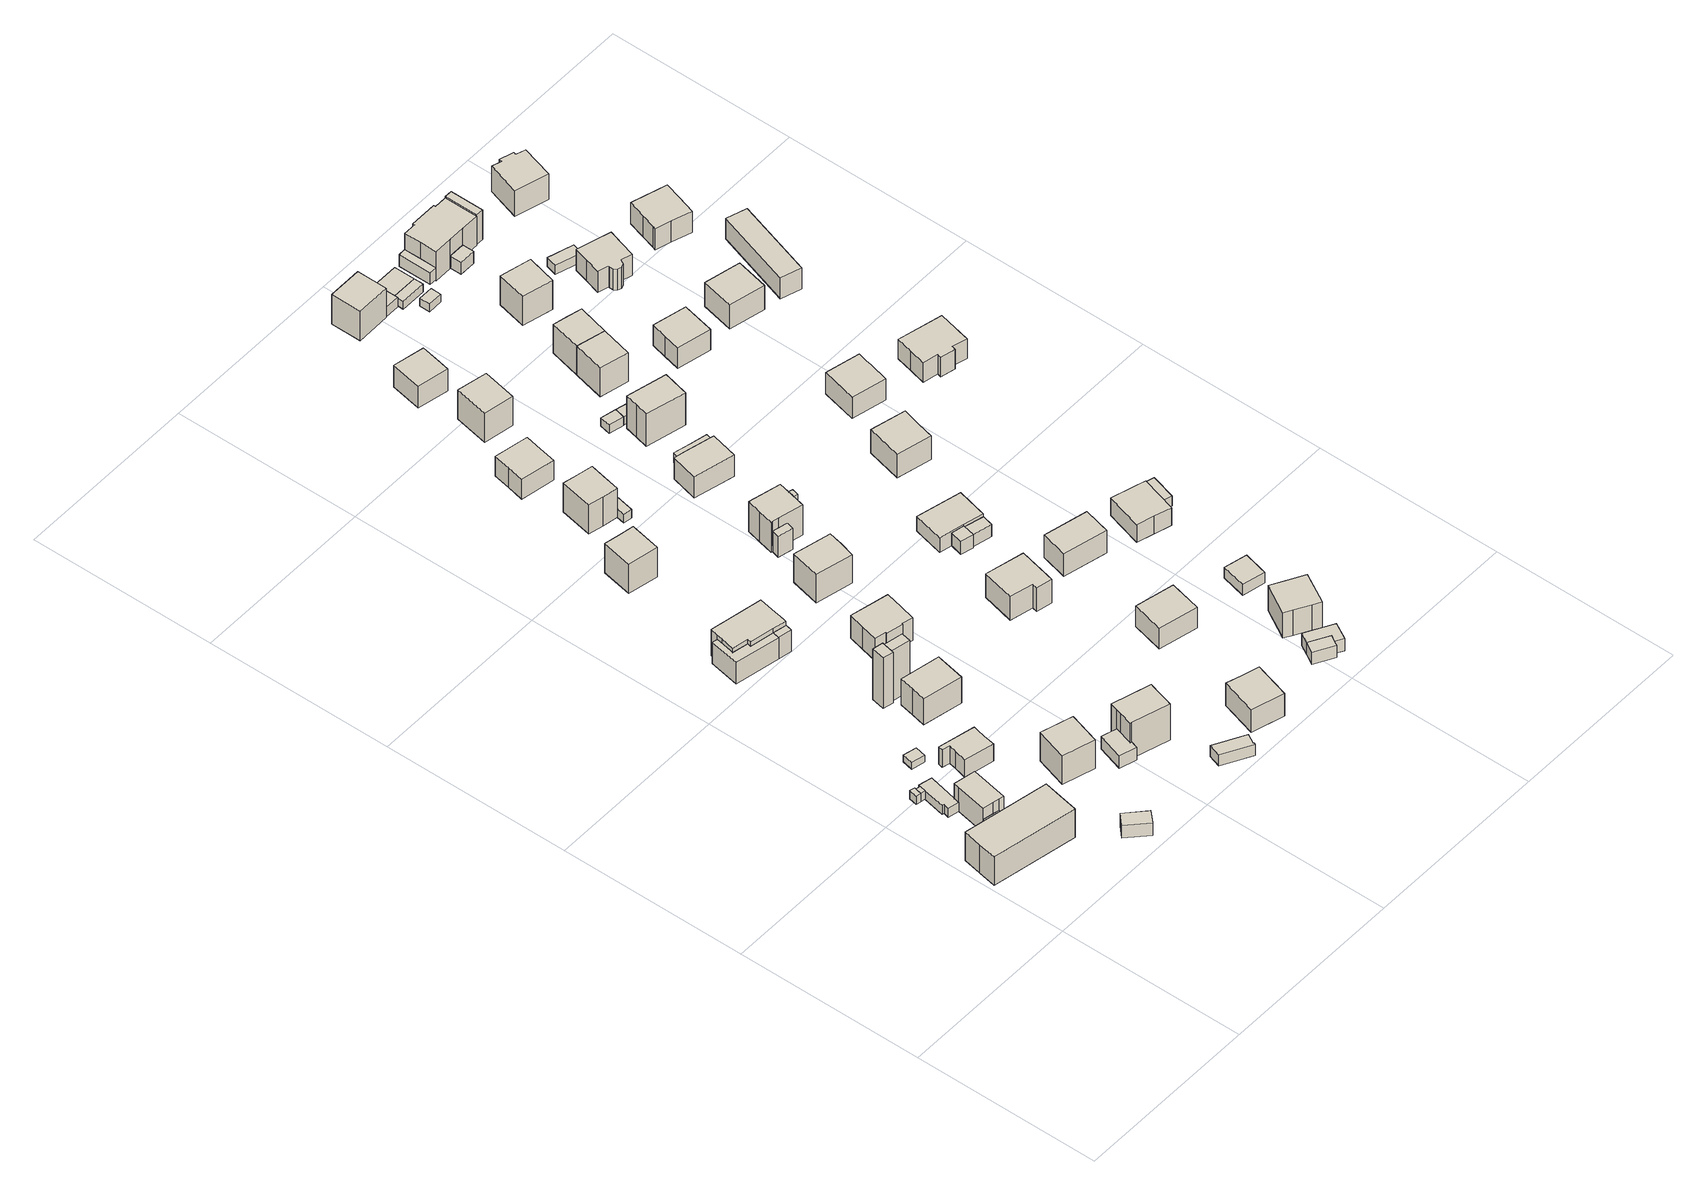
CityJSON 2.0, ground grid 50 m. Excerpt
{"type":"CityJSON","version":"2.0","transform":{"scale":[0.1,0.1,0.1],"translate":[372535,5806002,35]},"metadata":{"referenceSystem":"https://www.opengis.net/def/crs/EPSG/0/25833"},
"CityObjects":{
"building1":{"type":"Building","attributes":{"Gemeindeschluessel":"11000006","function":"31001_1010"},"address":[{"country":"Germany","locality":"Berlin","thoroughfareNumber":"22, 24","thoroughfareName":"Steinstraße"},{"country":"Germany","locality":"Berlin","thoroughfareNumber":"30","thoroughfareName":"Teltower Straße"}],"children":["building1-1","building1-2","building1-3"]},
"building1-1":{"type":"BuildingPart","attributes":{"BezugspunktDach":"2200","measuredHeight":10.25,"storeysAboveGround":2},"parents":["building1"],"geometry":[{"type":"Solid","lod":"1","boundaries":[[[[0,1,2,3,4,5]],[[6,7,8,9,10,11]],[[6,11,5,4]],[[7,6,4,3]],[[8,7,3,2],[12,13,14,15]],[[9,8,2,1]],[[10,9,1,0]],[[11,10,0,5]],[[14,13,12,15]]]]}]},
"building1-2":{"type":"BuildingPart","attributes":{"BezugspunktDach":"2200","measuredHeight":4.09,"storeysAboveGround":2},"parents":["building1"],"geometry":[{"type":"MultiSurface","lod":"1","boundaries":[[[14,16,17,18,15]],[[19,20,21,13,12]],[[19,12,15,18]],[[20,19,18,17]],[[20,22,21]],[[13,21,16,14]],[[21,22,23,16]],[[17,23,22,20]],[[12,13,14,15]]]}]},
"building1-3":{"type":"BuildingPart","attributes":{"BezugspunktDach":"2200","measuredHeight":8.51,"storeysAboveGround":2},"parents":["building1"],"geometry":[{"type":"MultiSurface","lod":"1","boundaries":[[[24,25,26,27,28,29,30]],[[31,32,33,34,21,22,20]],[[31,20,30,29]],[[32,31,29,28]],[[33,32,28,27]],[[34,33,27,26]],[[21,34,26,25]],[[23,16,25,24]],[[17,23,22,24,30]],[[22,21,16,23]],[[35,20,22,23,17]]]}]},
"building2":{"type":"Building","attributes":{"Gemeindeschluessel":"11000006","BezugspunktDach":"2200","function":"31001_1000","measuredHeight":2.57,"storeysAboveGround":1},"address":[{"country":"Germany","locality":"Berlin","thoroughfareNumber":"22 (4)","thoroughfareName":"Steinstraße"}],"geometry":[{"type":"Solid","lod":"1","boundaries":[[[[36,37,38,39,40]],[[41,42,43,44,45]],[[41,45,40,39]],[[42,41,39,38]],[[43,42,38,37]],[[44,43,37,36]],[[45,44,36,40]]]]}]},
"building3":{"type":"Building","attributes":{"Gemeindeschluessel":"11000006","BezugspunktDach":"2200","function":"51009_1610","measuredHeight":2.6,"storeysAboveGround":0},"address":[{"country":"Germany","locality":"Berlin"}],"geometry":[{"type":"Solid","lod":"1","boundaries":[[[[46,47,37,36]],[[43,48,49,44]],[[43,44,36,37]],[[48,43,37,47]],[[49,48,47,46]],[[44,49,46,36]]]]}]},
"building4":{"type":"Building","attributes":{"Gemeindeschluessel":"11000006","BezugspunktDach":"2200","function":"31001_1000","measuredHeight":2.73,"storeysAboveGround":1},"address":[{"country":"Germany","locality":"Berlin","thoroughfareNumber":"22 (1)","thoroughfareName":"Steinstraße"}],"geometry":[{"type":"Solid","lod":"1","boundaries":[[[[50,51,52,53,54,55,47,46,56]],[[57,58,59,60,61,62,63,64,65]],[[57,65,56,46]],[[58,57,46,47]],[[59,58,47,55]],[[60,59,55,54]],[[61,60,54,53]],[[62,61,53,52]],[[63,62,52,51]],[[64,63,51,50]],[[65,64,50,56]]]]}]},
"building5":{"type":"Building","attributes":{"Gemeindeschluessel":"11000006","BezugspunktDach":"2200","function":"31001_2463","measuredHeight":4.01,"storeysAboveGround":1},"address":[{"country":"Germany","locality":"Berlin","thoroughfareNumber":"26 (1)","thoroughfareName":"Steinstraße"}],"geometry":[{"type":"Solid","lod":"1","boundaries":[[[[66,67,68,69]],[[70,71,72,73]],[[70,73,69,68]],[[71,70,68,67]],[[72,71,67,66]],[[73,72,66,69]]]]}]},
"building6":{"type":"Building","attributes":{"Gemeindeschluessel":"11000006","BezugspunktDach":"2200","function":"31001_1000","measuredHeight":3.46,"storeysAboveGround":1},"address":[{"country":"Germany","locality":"Berlin","thoroughfareNumber":"22 (2)","thoroughfareName":"Steinstraße"}],"geometry":[{"type":"Solid","lod":"1","boundaries":[[[[74,75,76,77]],[[78,79,80,81]],[[78,81,77,76]],[[79,78,76,75]],[[80,79,75,74]],[[81,80,74,77]]]]}]},
"building7":{"type":"Building","attributes":{"Gemeindeschluessel":"11000006","BezugspunktDach":"2200","function":"31001_2463","measuredHeight":6.47,"storeysAboveGround":1},"address":[{"country":"Germany","locality":"Berlin","thoroughfareNumber":"22 (3)","thoroughfareName":"Steinstraße"}],"geometry":[{"type":"Solid","lod":"1","boundaries":[[[[82,83,84,85,86,87,88,89,90]],[[91,92,93,94,95,96,97,98,99]],[[91,99,90,89]],[[92,91,89,88]],[[93,92,88,87]],[[94,93,87,86]],[[95,94,86,85]],[[96,95,85,84]],[[97,96,84,83]],[[98,97,83,82]],[[99,98,82,90]]]]}]},
"building8":{"type":"Building","attributes":{"Gemeindeschluessel":"11000006","BezugspunktDach":"2200","function":"31001_1010","measuredHeight":10.37,"storeysAboveGround":2},"address":[{"country":"Germany","locality":"Berlin","thoroughfareNumber":"32","thoroughfareName":"Teltower Straße"}],"geometry":[{"type":"Solid","lod":"1","boundaries":[[[[100,101,102,103]],[[104,105,106,107]],[[104,107,103,102]],[[105,104,102,101]],[[106,105,101,100]],[[107,106,100,103]]]]}]},
"building9":{"type":"Building","attributes":{"Gemeindeschluessel":"11000006","BezugspunktDach":"2200","function":"51009_1610","measuredHeight":6.71,"storeysAboveGround":0},"address":[{"country":"Germany","locality":"Berlin"}],"geometry":[{"type":"Solid","lod":"1","boundaries":[[[[108,109,110,111,112,113,114,115]],[[116,117,118,119,120,121,122,123]],[[116,123,115,114]],[[117,116,114,113]],[[118,117,113,112]],[[119,118,112,111]],[[120,119,111,110]],[[121,120,110,109]],[[122,121,109,108]],[[123,122,108,115]]]]}]},
"building10":{"type":"Building","attributes":{"Gemeindeschluessel":"11000006","BezugspunktDach":"2200","function":"31001_1000","measuredHeight":15.74,"storeysAboveGround":1},"address":[{"country":"Germany","locality":"Berlin","thoroughfareNumber":"28 (1)","thoroughfareName":"Teltower Straße"}],"geometry":[{"type":"Solid","lod":"1","boundaries":[[[[124,125,126,127,128,129]],[[130,131,132,133,134,135]],[[130,135,129,128]],[[131,130,128,127]],[[132,131,127,126]],[[133,132,126,125]],[[134,133,125,124]],[[135,134,124,129]]]]}]},
"building11":{"type":"Building","attributes":{"Gemeindeschluessel":"11000006","function":"31001_1010"},"address":[{"country":"Germany","locality":"Berlin","thoroughfareNumber":"11, 12","thoroughfareName":"Rote-Kreuz-Straße"}],"children":["building11-1","building11-2"]},
"building11-1":{"type":"BuildingPart","attributes":{"BezugspunktDach":"2200","measuredHeight":9.27,"storeysAboveGround":2},"parents":["building11"],"geometry":[{"type":"MultiSurface","lod":"1","boundaries":[[[136,137,138,139,140,141,142,143,144,145,146]],[[147,117,148,149,150,151,152,121,120,119,118]],[[147,118,146,145]],[[117,147,145,144]],[[148,117,144,143]],[[149,148,143,142]],[[150,149,142,141]],[[151,150,141,140]],[[153,154,140,139]],[[121,155,153,139,138]],[[120,121,138,137]],[[119,120,137,136]],[[118,119,136,146]],[[152,151,154,153]],[[152,153,155,121]]]}]},
"building11-2":{"type":"BuildingPart","attributes":{"BezugspunktDach":"2200","measuredHeight":6.81,"storeysAboveGround":2},"parents":["building11"],"geometry":[{"type":"MultiSurface","lod":"1","boundaries":[[[156,157,154,153,155,158]],[[121,152,151,159,160,122]],[[121,122,158,155]],[[152,121,152,161]],[[152,162,152,151]],[[159,151,154,157]],[[160,159,157,156]],[[122,160,156,158]],[[161,152,121,163,155,153]],[[151,152,162,153,154]]]}]},
"building12":{"type":"Building","attributes":{"Gemeindeschluessel":"11000006","BezugspunktDach":"2200","function":"51009_1610","measuredHeight":15.73,"storeysAboveGround":0},"address":[{"country":"Germany","locality":"Berlin"}],"geometry":[{"type":"Solid","lod":"1","boundaries":[[[[164,165,126,125]],[[132,166,167,133]],[[132,133,125,126]],[[166,132,126,165]],[[167,166,165,164]],[[133,167,164,125]]]]}]},
"building13":{"type":"Building","attributes":{"Gemeindeschluessel":"11000006","BezugspunktDach":"2200","function":"31001_1010","measuredHeight":9.43,"storeysAboveGround":1},"address":[{"country":"Germany","locality":"Berlin","thoroughfareNumber":"28","thoroughfareName":"Teltower Straße"}],"geometry":[{"type":"Solid","lod":"1","boundaries":[[[[168,169,170,171,172,173]],[[174,175,176,177,178,179]],[[174,179,173,172]],[[175,174,172,171]],[[176,175,171,170]],[[177,176,170,169]],[[178,177,169,168]],[[179,178,168,173]]]]}]},
"building14":{"type":"Building","attributes":{"Gemeindeschluessel":"11000006","BezugspunktDach":"2200","function":"31001_2463","measuredHeight":3.9,"storeysAboveGround":1},"address":[{"country":"Germany","locality":"Berlin","thoroughfareNumber":"34 (1)","thoroughfareName":"Teltower Straße"}],"geometry":[{"type":"Solid","lod":"1","boundaries":[[[[180,181,182,183,184,185]],[[186,187,188,189,190,191]],[[186,191,185,184]],[[187,186,184,183]],[[188,187,183,182]],[[189,188,182,181]],[[190,189,181,180]],[[191,190,180,185]]]]}]},
"building15":{"type":"Building","attributes":{"Gemeindeschluessel":"11000006","BezugspunktDach":"2200","function":"31001_1010","measuredHeight":12.51,"storeysAboveGround":2},"address":[{"country":"Germany","locality":"Berlin","thoroughfareNumber":"34","thoroughfareName":"Teltower Straße"}],"geometry":[{"type":"Solid","lod":"1","boundaries":[[[[192,193,194,195,196,197,198,199]],[[200,201,202,203,204,205,206,207]],[[200,207,199,198]],[[201,200,198,197]],[[202,201,197,196]],[[203,202,196,195]],[[204,203,195,194]],[[205,204,194,193]],[[206,205,193,192]],[[207,206,192,199]]]]}]},
"building16":{"type":"Building","attributes":{"Gemeindeschluessel":"11000006","BezugspunktDach":"2200","function":"31001_1010","measuredHeight":10.88,"storeysAboveGround":2},"address":[{"country":"Germany","locality":"Berlin","thoroughfareNumber":"14","thoroughfareName":"Rote-Kreuz-Straße"}],"geometry":[{"type":"Solid","lod":"1","boundaries":[[[[208,209,210,211,212]],[[213,214,215,216,217]],[[213,217,212,211]],[[214,213,211,210]],[[215,214,210,209]],[[216,215,209,208]],[[217,216,208,212]]]]}]},
"building17":{"type":"Building","attributes":{"Gemeindeschluessel":"11000006","BezugspunktDach":"2200","function":"31001_2463","measuredHeight":3.31,"storeysAboveGround":1},"address":[{"country":"Germany","locality":"Berlin","thoroughfareNumber":"49 (1)","thoroughfareName":"Teltower Straße"}],"geometry":[{"type":"Solid","lod":"1","boundaries":[[[[218,219,220,221,222,223]],[[224,225,226,227,228,229]],[[224,229,223,222]],[[225,224,222,221]],[[226,225,221,220]],[[227,226,220,219]],[[228,227,219,218]],[[229,228,218,223]]]]}]},
"building18":{"type":"Building","attributes":{"Gemeindeschluessel":"11000006","BezugspunktDach":"2200","function":"31001_1010","measuredHeight":9.58,"storeysAboveGround":1},"address":[{"country":"Germany","locality":"Berlin","thoroughfareNumber":"26","thoroughfareName":"Teltower Straße"}],"geometry":[{"type":"Solid","lod":"1","boundaries":[[[[230,231,232,233,234,235,236,237,238,239]],[[240,241,242,243,244,245,246,247,248,249]],[[240,249,239,238]],[[241,240,238,237]],[[242,241,237,236]],[[243,242,236,235]],[[244,243,235,234]],[[245,244,234,233]],[[246,245,233,232]],[[247,246,232,231]],[[248,247,231,230]],[[249,248,230,239]]]]}]},
"building19":{"type":"Building","attributes":{"Gemeindeschluessel":"11000006","BezugspunktDach":"2200","function":"31001_1010","measuredHeight":10.88,"storeysAboveGround":2},"address":[{"country":"Germany","locality":"Berlin","thoroughfareNumber":"24","thoroughfareName":"Teltower Straße"}],"geometry":[{"type":"Solid","lod":"1","boundaries":[[[[250,251,252,253,254]],[[255,256,257,258,259]],[[255,259,254,253]],[[256,255,253,252]],[[257,256,252,251]],[[258,257,251,250]],[[259,258,250,254]]]]}]},
"building20":{"type":"Building","attributes":{"Gemeindeschluessel":"11000006","function":"31001_1010"},"address":[{"country":"Germany","locality":"Berlin","thoroughfareNumber":"15","thoroughfareName":"Rote-Kreuz-Straße"}],"children":["building20-1","building20-2"]},
"building20-1":{"type":"BuildingPart","attributes":{"BezugspunktDach":"2200","measuredHeight":10.49,"storeysAboveGround":2},"parents":["building20"],"geometry":[{"type":"MultiSurface","lod":"1","boundaries":[[[260,261,262,263,264,265,266]],[[267,268,269,270,271,272,273]],[[267,273,266,265]],[[268,267,265,264]],[[269,268,264,263]],[[270,269,263,262]],[[274,275,270,271,270,262,261]],[[272,271,261,260]],[[273,272,260,266]],[[271,270,275,274]]]}]},
"building20-2":{"type":"BuildingPart","attributes":{"BezugspunktDach":"2200","measuredHeight":2.69,"storeysAboveGround":2},"parents":["building20"],"geometry":[{"type":"Solid","lod":"1","boundaries":[[[[276,277,275,274,278]],[[271,270,279,280,281]],[[271,281,278,274]],[[279,270,275,277]],[[280,279,277,276]],[[281,280,276,278]],[[270,271,274,275]]]]}]},
"building21":{"type":"Building","attributes":{"Gemeindeschluessel":"11000006","BezugspunktDach":"2200","function":"31001_1010","measuredHeight":8.87,"storeysAboveGround":1},"address":[{"country":"Germany","locality":"Berlin","thoroughfareNumber":"51","thoroughfareName":"Teltower Straße"}],"geometry":[{"type":"Solid","lod":"1","boundaries":[[[[282,283,284,285,286]],[[287,288,289,290,291]],[[287,291,286,285]],[[288,287,285,284]],[[289,288,284,283]],[[290,289,283,282]],[[291,290,282,286]]]]}]},
"building22":{"type":"Building","attributes":{"Gemeindeschluessel":"11000006","BezugspunktDach":"2200","function":"31001_1010","measuredHeight":7.99,"storeysAboveGround":1},"address":[{"country":"Germany","locality":"Berlin","thoroughfareNumber":"16","thoroughfareName":"Rote-Kreuz-Straße"}],"geometry":[{"type":"Solid","lod":"1","boundaries":[[[[292,293,294,295,296,297]],[[298,299,300,301,302,303]],[[298,303,297,296]],[[299,298,296,295]],[[300,299,295,294]],[[301,300,294,293]],[[302,301,293,292]],[[303,302,292,297]]]]}]},
"building23":{"type":"Building","attributes":{"Gemeindeschluessel":"11000006","function":"31001_1010"},"address":[{"country":"Germany","locality":"Berlin","thoroughfareNumber":"22","thoroughfareName":"Teltower Straße"}],"children":["building23-1","building23-2"]},
"building23-1":{"type":"BuildingPart","attributes":{"BezugspunktDach":"2200","measuredHeight":10.66,"storeysAboveGround":2},"parents":["building23"],"geometry":[{"type":"MultiSurface","lod":"1","boundaries":[[[304,305,306,307,308,309,310,311,312,313]],[[314,315,316,317,318,319,320,321,322,323]],[[314,323,313,312]],[[315,314,312,311]],[[316,315,311,310]],[[317,316,310,309]],[[318,317,309,308]],[[319,318,308,307]],[[320,319,307,306]],[[324,325,326,320,306,305]],[[327,328,324,321,305,304]],[[323,322,304,313]],[[321,326,325,324]],[[322,321,324,328,327]]]}]},
"building23-2":{"type":"BuildingPart","attributes":{"BezugspunktDach":"2200","measuredHeight":6.61,"storeysAboveGround":2},"parents":["building23"],"geometry":[{"type":"MultiSurface","lod":"1","boundaries":[[[329,325,328,330]],[[331,332,333,334]],[[331,334,330,328]],[[332,331,328,322,321,326]],[[333,332,325,329]],[[334,333,329,330]],[[326,321,324,325]],[[324,321,322,328]]]}]},
"building24":{"type":"Building","attributes":{"Gemeindeschluessel":"11000006","BezugspunktDach":"2200","function":"31001_1010","measuredHeight":8.41,"storeysAboveGround":2},"address":[{"country":"Germany","locality":"Berlin","thoroughfareNumber":"27","thoroughfareName":"Teltower Straße"}],"geometry":[{"type":"Solid","lod":"1","boundaries":[[[[335,336,337,338,339,340,341]],[[342,343,344,345,346,347,348]],[[342,348,341,340]],[[343,342,340,339]],[[344,343,339,338]],[[345,344,338,337]],[[346,345,337,336]],[[347,346,336,335]],[[348,347,335,341]]]]}]},
"building25":{"type":"Building","attributes":{"Gemeindeschluessel":"11000006","BezugspunktDach":"2200","function":"51009_1610","measuredHeight":9.41,"storeysAboveGround":0},"address":[{"country":"Germany","locality":"Berlin"}],"geometry":[{"type":"Solid","lod":"1","boundaries":[[[[349,350,351,352]],[[353,354,355,356]],[[353,356,352,351]],[[354,353,351,350]],[[355,354,350,349]],[[356,355,349,352]]]]}]},
"building26":{"type":"Building","attributes":{"Gemeindeschluessel":"11000006","BezugspunktDach":"2200","function":"31001_1010","measuredHeight":11.5,"storeysAboveGround":2},"address":[{"country":"Germany","locality":"Berlin","thoroughfareNumber":"17","thoroughfareName":"Rote-Kreuz-Straße"}],"geometry":[{"type":"Solid","lod":"1","boundaries":[[[[357,358,359,360]],[[361,362,363,364]],[[361,364,360,359]],[[362,361,359,358]],[[363,362,358,357]],[[364,363,357,360]]]]}]},
"building27":{"type":"Building","attributes":{"Gemeindeschluessel":"11000006","BezugspunktDach":"2200","function":"31001_1010","measuredHeight":7.79,"storeysAboveGround":1},"address":[{"country":"Germany","locality":"Berlin","thoroughfareNumber":"29","thoroughfareName":"Teltower Straße"}],"geometry":[{"type":"Solid","lod":"1","boundaries":[[[[365,366,367,368]],[[369,370,371,372]],[[369,372,368,367]],[[370,369,367,366]],[[371,370,366,365]],[[372,371,365,368]]]]}]},
"building28":{"type":"Building","attributes":{"Gemeindeschluessel":"11000006","BezugspunktDach":"2200","function":"31001_1010","measuredHeight":7.37,"storeysAboveGround":2},"address":[{"country":"Germany","locality":"Berlin","thoroughfareNumber":"20","thoroughfareName":"Teltower Straße"}],"geometry":[{"type":"Solid","lod":"1","boundaries":[[[[373,374,375,376,377,378]],[[379,380,381,382,383,384]],[[379,384,378,377]],[[380,379,377,376]],[[381,380,376,375]],[[382,381,375,374]],[[383,382,374,373]],[[384,383,373,378]]]]}]},
"building29":{"type":"Building","attributes":{"Gemeindeschluessel":"11000006","BezugspunktDach":"2200","function":"31001_1010","measuredHeight":9.12,"storeysAboveGround":1},"address":[{"country":"Germany","locality":"Berlin","thoroughfareNumber":"18","thoroughfareName":"Rote-Kreuz-Straße"}],"geometry":[{"type":"Solid","lod":"1","boundaries":[[[[385,386,387,388,389]],[[390,391,392,393,394]],[[390,394,389,388]],[[391,390,388,387]],[[392,391,387,386]],[[393,392,386,385]],[[394,393,385,389]]]]}]},
"building30":{"type":"Building","attributes":{"Gemeindeschluessel":"11000006","BezugspunktDach":"2200","function":"51009_1610","measuredHeight":4.52,"storeysAboveGround":0},"address":[{"country":"Germany","locality":"Berlin"}],"geometry":[{"type":"Solid","lod":"1","boundaries":[[[[395,396,397,398,399]],[[400,401,402,403,404]],[[400,404,399,398]],[[401,400,398,397]],[[402,401,397,396]],[[403,402,396,395]],[[404,403,395,399]]]]}]},
"building31":{"type":"Building","attributes":{"Gemeindeschluessel":"11000006","BezugspunktDach":"2200","function":"51009_1610","measuredHeight":3.83,"storeysAboveGround":0},"address":[{"country":"Germany","locality":"Berlin"}],"geometry":[{"type":"Solid","lod":"1","boundaries":[[[[405,406,407,408,409]],[[410,411,412,413,414]],[[410,414,409,408]],[[411,410,408,407]],[[412,411,407,406]],[[413,412,406,405]],[[414,413,405,409]]]]}]},
"building32":{"type":"Building","attributes":{"Gemeindeschluessel":"11000006","BezugspunktDach":"2200","function":"31001_2463","measuredHeight":4.29,"storeysAboveGround":1},"address":[{"country":"Germany","locality":"Berlin","thoroughfareNumber":"20 (1)","thoroughfareName":"Teltower Straße"}],"geometry":[{"type":"Solid","lod":"1","boundaries":[[[[415,416,417,418,419,420,421,422]],[[423,424,425,426,382,381,427,380]],[[423,380,422,421]],[[424,423,421,420]],[[425,424,420,419]],[[426,425,419,418]],[[382,426,418,417]],[[381,382,417,416]],[[427,381,416,415]],[[380,427,415,422]]]]}]},
"building33":{"type":"Building","attributes":{"Gemeindeschluessel":"11000006","function":"31001_1010"},"address":[{"country":"Germany","locality":"Berlin","thoroughfareNumber":"25","thoroughfareName":"Teltower Straße"}],"children":["building33-1","building33-2"]},
"building33-1":{"type":"BuildingPart","attributes":{"BezugspunktDach":"2200","measuredHeight":5.5,"storeysAboveGround":1},"parents":["building33"],"geometry":[{"type":"Solid","lod":"1","boundaries":[[[[428,429,430,431,432]],[[433,434,435,401,436]],[[433,436,432,431]],[[434,433,431,430]],[[435,434,430,429]],[[401,437,438,435,429,428]],[[436,401,428,432]],[[435,438,437,401]]]]}]},
"building33-2":{"type":"BuildingPart","attributes":{"BezugspunktDach":"2200","measuredHeight":3.8,"storeysAboveGround":1},"parents":["building33"],"geometry":[{"type":"Solid","lod":"1","boundaries":[[[[439,438,437,440]],[[401,435,441,402]],[[401,402,440,437]],[[441,435,438,439]],[[402,441,439,440]],[[435,401,437,438]]]]}]},
"building34":{"type":"Building","attributes":{"Gemeindeschluessel":"11000006","BezugspunktDach":"2200","function":"31001_2463","measuredHeight":3.79,"storeysAboveGround":1},"address":[{"country":"Germany","locality":"Berlin","thoroughfareNumber":"43 (1)","thoroughfareName":"Teltower Straße"}],"geometry":[{"type":"Solid","lod":"1","boundaries":[[[[407,406,442,443,444,408]],[[445,446,447,412,411,410]],[[445,410,408,444]],[[446,445,444,443]],[[447,446,443,442]],[[412,447,442,406]],[[411,412,406,407]],[[410,411,407,408]]]]}]},
"building35":{"type":"Building","attributes":{"Gemeindeschluessel":"11000006","BezugspunktDach":"2200","function":"31001_2463","measuredHeight":2.67,"storeysAboveGround":1},"address":[{"country":"Germany","locality":"Berlin","thoroughfareNumber":"18 (1)","thoroughfareName":"Teltower Straße"}],"geometry":[{"type":"Solid","lod":"1","boundaries":[[[[448,449,450,451]],[[452,453,454,455]],[[452,455,451,450]],[[453,452,450,449]],[[454,453,449,448]],[[455,454,448,451]]]]}]},
"building36":{"type":"Building","attributes":{"Gemeindeschluessel":"11000006","BezugspunktDach":"2200","function":"31001_1010","measuredHeight":7.82,"storeysAboveGround":2},"address":[{"country":"Germany","locality":"Berlin","thoroughfareNumber":"31","thoroughfareName":"Teltower Straße"}],"geometry":[{"type":"Solid","lod":"1","boundaries":[[[[456,457,458,459,460]],[[461,462,463,464,465]],[[461,465,460,459]],[[462,461,459,458]],[[463,462,458,457]],[[464,463,457,456]],[[465,464,456,460]]]]}]},
"building37":{"type":"Building","attributes":{"Gemeindeschluessel":"11000006","BezugspunktDach":"2200","function":"51009_1610","measuredHeight":2.59,"storeysAboveGround":0},"address":[{"country":"Germany","locality":"Berlin"}],"geometry":[{"type":"Solid","lod":"1","boundaries":[[[[466,467,449,448]],[[468,469,470,471]],[[468,471,448,449]],[[469,468,449,467]],[[470,469,467,466]],[[471,470,466,448]]]]}]},
"building38":{"type":"Building","attributes":{"Gemeindeschluessel":"11000006","BezugspunktDach":"2200","function":"31001_1010","measuredHeight":13.19,"storeysAboveGround":2},"address":[{"country":"Germany","locality":"Berlin","thoroughfareNumber":"18","thoroughfareName":"Teltower Straße"}],"geometry":[{"type":"Solid","lod":"1","boundaries":[[[[472,473,474,475,476,477]],[[478,479,480,481,482,483]],[[478,483,477,476]],[[479,478,476,475]],[[480,479,475,474]],[[481,480,474,473]],[[482,481,473,472]],[[483,482,472,477]]]]}]},
"building39":{"type":"Building","attributes":{"Gemeindeschluessel":"11000006","BezugspunktDach":"2200","function":"31001_1010","measuredHeight":10.42,"storeysAboveGround":1},"address":[{"country":"Germany","locality":"Berlin","thoroughfareNumber":"41","thoroughfareName":"Teltower Straße"}],"geometry":[{"type":"Solid","lod":"1","boundaries":[[[[484,485,486,487,488,489,490]],[[491,492,493,494,495,496,497]],[[491,497,490,489]],[[492,491,489,488]],[[493,492,488,487]],[[494,493,487,486]],[[495,494,486,485]],[[496,495,485,484]],[[497,496,484,490]]]]}]},
"building40":{"type":"Building","attributes":{"Gemeindeschluessel":"11000006","BezugspunktDach":"2200","function":"31001_1010","measuredHeight":9.14,"storeysAboveGround":2},"address":[{"country":"Germany","locality":"Berlin","thoroughfareNumber":"131","thoroughfareName":"Stahnsdorfer Straße"}],"geometry":[{"type":"Solid","lod":"1","boundaries":[[[[498,499,500,501]],[[502,503,504,505]],[[502,505,501,500]],[[503,502,500,499]],[[504,503,499,498]],[[505,504,498,501]]]]}]},
"building41":{"type":"Building","attributes":{"Gemeindeschluessel":"11000006","BezugspunktDach":"2200","function":"31001_2463","measuredHeight":3.31,"storeysAboveGround":1},"address":[{"country":"Germany","locality":"Berlin","thoroughfareNumber":"39 (1)","thoroughfareName":"Teltower Straße"}],"geometry":[{"type":"Solid","lod":"1","boundaries":[[[[506,507,508,509]],[[510,511,512,513]],[[510,513,509,508]],[[511,510,508,507]],[[512,511,507,506]],[[513,512,506,509]]]]}]},
"building42":{"type":"Building","attributes":{"Gemeindeschluessel":"11000006","BezugspunktDach":"2200","function":"31001_1010","measuredHeight":10.54,"storeysAboveGround":2},"address":[{"country":"Germany","locality":"Berlin","thoroughfareNumber":"16B","thoroughfareName":"Teltower Straße"}],"geometry":[{"type":"Solid","lod":"1","boundaries":[[[[514,515,516,517,518]],[[519,520,521,522,523]],[[519,523,518,517]],[[520,519,517,516]],[[521,520,516,515]],[[522,521,515,514]],[[523,522,514,518]]]]}]},
"building43":{"type":"Building","attributes":{"Gemeindeschluessel":"11000006","BezugspunktDach":"2200","function":"31001_2463","measuredHeight":2.85,"storeysAboveGround":1},"address":[{"country":"Germany","locality":"Berlin","thoroughfareNumber":"131 (1)","thoroughfareName":"Stahnsdorfer Straße"}],"geometry":[{"type":"Solid","lod":"1","boundaries":[[[[524,525,526,527]],[[528,529,530,531]],[[528,531,527,526]],[[529,528,526,525]],[[530,529,525,524]],[[531,530,524,527]]]]}]},
"building44":{"type":"Building","attributes":{"Gemeindeschluessel":"11000006","BezugspunktDach":"2200","function":"31001_1010","measuredHeight":9.3,"storeysAboveGround":2},"address":[{"country":"Germany","locality":"Berlin","thoroughfareNumber":"21","thoroughfareName":"Teltower Straße"}],"geometry":[{"type":"Solid","lod":"1","boundaries":[[[[532,533,534,535,536]],[[537,538,539,540,541]],[[537,541,536,535]],[[538,537,535,534]],[[539,538,534,533]],[[540,539,533,532]],[[541,540,532,536]]]]}]},
"building45":{"type":"Building","attributes":{"Gemeindeschluessel":"11000006","BezugspunktDach":"2200","function":"31001_1010","measuredHeight":10.48,"storeysAboveGround":2},"address":[{"country":"Germany","locality":"Berlin","thoroughfareNumber":"16A","thoroughfareName":"Teltower Straße"}],"geometry":[{"type":"Solid","lod":"1","boundaries":[[[[515,542,543,544,517]],[[545,546,547,521,519]],[[545,519,517,544]],[[546,545,544,543]],[[547,546,543,542]],[[521,547,542,515]],[[519,521,515,517]]]]}]},
"building46":{"type":"Building","attributes":{"Gemeindeschluessel":"11000006","BezugspunktDach":"2200","function":"31001_1010","measuredHeight":7.34,"storeysAboveGround":1},"address":[{"country":"Germany","locality":"Berlin","thoroughfareNumber":"33","thoroughfareName":"Teltower Straße"}],"geometry":[{"type":"Solid","lod":"1","boundaries":[[[[548,549,550,551,552,553,554,555]],[[556,557,558,559,560,561,562,563]],[[556,563,555,554]],[[557,556,554,553]],[[558,557,553,552]],[[559,558,552,551]],[[560,559,551,550]],[[561,560,550,549]],[[562,561,549,548]],[[563,562,548,555]]]]}]},
"building47":{"type":"Building","attributes":{"Gemeindeschluessel":"11000006","BezugspunktDach":"2200","function":"31001_1313","measuredHeight":2.5,"storeysAboveGround":1},"address":[{"country":"Germany","locality":"Berlin","thoroughfareNumber":"135 (1)","thoroughfareName":"Stahnsdorfer Straße"}],"geometry":[{"type":"Solid","lod":"1","boundaries":[[[[564,565,566,567]],[[568,569,570,571]],[[568,571,567,566]],[[569,568,566,565]],[[570,569,565,564]],[[571,570,564,567]]]]}]},
"building48":{"type":"Building","attributes":{"Gemeindeschluessel":"11000006","BezugspunktDach":"2200","function":"31001_1313","measuredHeight":2.37,"storeysAboveGround":1},"address":[{"country":"Germany","locality":"Berlin","thoroughfareNumber":"135 (2)","thoroughfareName":"Stahnsdorfer Straße"}],"geometry":[{"type":"Solid","lod":"1","boundaries":[[[[572,573,574,575]],[[576,577,578,579]],[[576,579,575,574]],[[577,576,574,573]],[[578,577,573,572]],[[579,578,572,575]]]]}]},
"building49":{"type":"Building","attributes":{"Gemeindeschluessel":"11000006","BezugspunktDach":"2200","function":"51009_1611","measuredHeight":2.48,"storeysAboveGround":0},"address":[{"country":"Germany","locality":"Berlin"}],"geometry":[{"type":"Solid","lod":"1","boundaries":[[[[566,565,580,581]],[[582,569,568,583]],[[582,583,581,580]],[[569,582,580,565]],[[568,569,565,566]],[[583,568,566,581]]]]}]},
"building50":{"type":"Building","attributes":{"Gemeindeschluessel":"11000006","BezugspunktDach":"2200","function":"51009_1611","measuredHeight":3.06,"storeysAboveGround":0},"address":[{"country":"Germany","locality":"Berlin"}],"geometry":[{"type":"Solid","lod":"1","boundaries":[[[[584,585,586,587,588,589]],[[590,591,592,560,559,558]],[[590,558,589,588]],[[591,590,588,587]],[[592,591,587,586]],[[560,592,586,585]],[[559,560,585,584]],[[558,559,584,589]]]]}]},
"building51":{"type":"Building","attributes":{"Gemeindeschluessel":"11000006","BezugspunktDach":"2200","function":"31001_1010","measuredHeight":11.14,"storeysAboveGround":2},"address":[{"country":"Germany","locality":"Berlin","thoroughfareNumber":"16","thoroughfareName":"Teltower Straße"}],"geometry":[{"type":"Solid","lod":"1","boundaries":[[[[593,594,595,596]],[[597,598,599,600]],[[597,600,596,595]],[[598,597,595,594]],[[599,598,594,593]],[[600,599,593,596]]]]}]},
"building52":{"type":"Building","attributes":{"Gemeindeschluessel":"11000006","BezugspunktDach":"2200","function":"31001_1010","measuredHeight":8.01,"storeysAboveGround":2},"address":[{"country":"Germany","locality":"Berlin","thoroughfareNumber":"14","thoroughfareName":"Teltower Straße"}],"geometry":[{"type":"Solid","lod":"1","boundaries":[[[[601,602,603,604,605]],[[606,607,608,609,610]],[[606,610,605,604]],[[607,606,604,603]],[[608,607,603,602]],[[609,608,602,601]],[[610,609,601,605]]]]}]},
"building53":{"type":"Building","attributes":{"Gemeindeschluessel":"11000006","BezugspunktDach":"2200","function":"31001_1010","measuredHeight":9.24,"storeysAboveGround":1},"address":[{"country":"Germany","locality":"Berlin","thoroughfareNumber":"19","thoroughfareName":"Teltower Straße"}],"geometry":[{"type":"Solid","lod":"1","boundaries":[[[[611,612,613,614,615,616]],[[617,618,619,620,621,622]],[[617,622,616,615]],[[618,617,615,614]],[[619,618,614,613]],[[620,619,613,612]],[[621,620,612,611]],[[622,621,611,616]]]]}]},
"building54":{"type":"Building","attributes":{"Gemeindeschluessel":"11000006","BezugspunktDach":"2200","function":"51009_1610","measuredHeight":3.83,"storeysAboveGround":0},"address":[{"country":"Germany","locality":"Berlin"}],"geometry":[{"type":"Solid","lod":"1","boundaries":[[[[623,624,625,626]],[[627,628,629,630]],[[627,630,626,625]],[[628,627,625,624]],[[629,628,624,623]],[[630,629,623,626]]]]}]},
"building55":{"type":"Building","attributes":{"Gemeindeschluessel":"11000006","function":"31001_1010"},"address":[{"country":"Germany","locality":"Berlin","thoroughfareNumber":"135","thoroughfareName":"Stahnsdorfer Straße"}],"children":["building55-1","building55-2","building55-3"]},
"building55-1":{"type":"BuildingPart","attributes":{"BezugspunktDach":"2200","measuredHeight":10.83,"storeysAboveGround":2},"parents":["building55"],"geometry":[{"type":"MultiSurface","lod":"1","boundaries":[[[631,632,633,634,635,636,637,638,639,640,641,642]],[[643,644,645,646,647,648,649,650,651,652,653,654]],[[643,654,642,641]],[[644,643,641,640]],[[645,644,640,639]],[[646,645,639,638]],[[647,646,638,637]],[[648,647,655,656]],[[649,648,636,656,657]],[[650,649,635,634]],[[651,650,634,633]],[[652,651,633,632]],[[658,659,632,631]],[[653,652,660,661]],[[654,653,661,662,663,658,631,642]],[[656,655,664,637,636]],[[657,656,636,635]],[[661,660,659,658]],[[658,663,662,661]]]}]},
"building55-2":{"type":"BuildingPart","attributes":{"BezugspunktDach":"2200","measuredHeight":3.75,"storeysAboveGround":2},"parents":["building55"],"geometry":[{"type":"MultiSurface","lod":"1","boundaries":[[[665,659,663,666]],[[662,660,667,668]],[[662,668,666,663]],[[667,660,659,665]],[[668,667,665,666]],[[660,661,658,659]],[[662,663,658,661]]]}]},
"building55-3":{"type":"BuildingPart","attributes":{"BezugspunktDach":"2200","measuredHeight":9.23,"storeysAboveGround":2},"parents":["building55"],"geometry":[{"type":"MultiSurface","lod":"1","boundaries":[[[669,670,671,672]],[[673,674,657,655]],[[673,655,672,671]],[[674,673,671,670]],[[657,674,670,669]],[[637,636,635,657,669,672]],[[655,656,636,637]],[[656,657,635,636]]]}]},
"building56":{"type":"Building","attributes":{"Gemeindeschluessel":"11000006","BezugspunktDach":"2200","function":"31001_2463","measuredHeight":2.79,"storeysAboveGround":1},"address":[{"country":"Germany","locality":"Berlin","thoroughfareNumber":"137A (1)","thoroughfareName":"Stahnsdorfer Straße"}],"geometry":[{"type":"Solid","lod":"1","boundaries":[[[[675,676,677,678]],[[679,680,681,682]],[[679,682,678,677]],[[680,679,677,676]],[[681,680,676,675]],[[682,681,675,678]]]]}]},
"building57":{"type":"Building","attributes":{"Gemeindeschluessel":"11000006","BezugspunktDach":"2200","function":"31001_1010","measuredHeight":7.45,"storeysAboveGround":2},"address":[{"country":"Germany","locality":"Berlin","thoroughfareNumber":"137A","thoroughfareName":"Stahnsdorfer Straße"}],"geometry":[{"type":"Solid","lod":"1","boundaries":[[[[683,684,685,686,687,688,689,690,691,692,693,694,695]],[[696,697,698,699,700,701,702,703,704,705,706,707,708]],[[696,708,695,694]],[[697,696,694,693]],[[698,697,693,692]],[[699,698,692,691]],[[700,699,691,690]],[[701,700,690,689]],[[702,701,689,688]],[[703,702,688,687]],[[704,703,687,686]],[[705,704,686,685]],[[706,705,685,684]],[[707,706,684,683]],[[708,707,683,695]]]]}]},
"building58":{"type":"Building","attributes":{"Gemeindeschluessel":"11000006","BezugspunktDach":"2200","function":"31001_1010","measuredHeight":8.4,"storeysAboveGround":2},"address":[{"country":"Germany","locality":"Berlin","thoroughfareNumber":"12","thoroughfareName":"Teltower Straße"}],"geometry":[{"type":"Solid","lod":"1","boundaries":[[[[709,710,711,712]],[[713,714,715,716]],[[713,716,712,711]],[[714,713,711,710]],[[715,714,710,709]],[[716,715,709,712]]]]}]},
"building59":{"type":"Building","attributes":{"Gemeindeschluessel":"11000006","BezugspunktDach":"2200","function":"31001_1010","measuredHeight":7.83,"storeysAboveGround":2},"address":[{"country":"Germany","locality":"Berlin","thoroughfareNumber":"17","thoroughfareName":"Teltower Straße"}],"geometry":[{"type":"Solid","lod":"1","boundaries":[[[[717,718,719,720,721,722,723,724,725,726,727]],[[728,729,730,731,732,733,734,735,736,737,738]],[[728,738,727,726]],[[729,728,726,725]],[[730,729,725,724]],[[731,730,724,723]],[[732,731,723,722]],[[733,732,722,721]],[[734,733,721,720]],[[735,734,720,719]],[[736,735,719,718]],[[737,736,718,717]],[[738,737,717,727]]]]}]},
"building60":{"type":"Building","attributes":{"Gemeindeschluessel":"11000006","BezugspunktDach":"2200","function":"31001_1010","measuredHeight":10.01,"storeysAboveGround":2},"address":[{"country":"Germany","locality":"Berlin","thoroughfareNumber":"137","thoroughfareName":"Stahnsdorfer Straße"}],"geometry":[{"type":"Solid","lod":"1","boundaries":[[[[739,740,741,742,743,744,745,746]],[[747,748,749,750,751,752,753,754]],[[747,754,746,745]],[[748,747,745,744]],[[749,748,744,743]],[[750,749,743,742]],[[751,750,742,741]],[[752,751,741,740]],[[753,752,740,739]],[[754,753,739,746]]]]}]},
"building61":{"type":"Building","attributes":{"Gemeindeschluessel":"11000006","BezugspunktDach":"2200","function":"31001_1000","measuredHeight":7.2,"storeysAboveGround":2},"address":[{"country":"Germany","locality":"Berlin","thoroughfareNumber":"10","thoroughfareName":"Teltower Straße"}],"geometry":[{"type":"Solid","lod":"1","boundaries":[[[[755,756,757,758]],[[759,760,761,762]],[[759,762,758,757]],[[760,759,757,756]],[[761,760,756,755]],[[762,761,755,758]]]]}]},
"building62":{"type":"Building","attributes":{"Gemeindeschluessel":"11000006","BezugspunktDach":"2200","function":"31001_1010","measuredHeight":9.08,"storeysAboveGround":2},"address":[{"country":"Germany","locality":"Berlin","thoroughfareNumber":"139A","thoroughfareName":"Stahnsdorfer Straße"}],"geometry":[{"type":"Solid","lod":"1","boundaries":[[[[763,764,765,766,767,768,769,770]],[[771,772,773,774,775,776,777,778]],[[771,778,770,769]],[[772,771,769,768]],[[773,772,768,767]],[[774,773,767,766]],[[775,774,766,765]],[[776,775,765,764]],[[777,776,764,763]],[[778,777,763,770]]]]}]}
},
"vertices":[
[232,154,100],[241,202,100],[251,251,100],[25,295,100],[15,246,100],[6,198,100],[15,246,11],[25,295,11],[251,251,11],[241,202,11],[232,154,11],[6,198,11],[96,281,12],[152,270,12],[152,270,53],[96,281,53],
[159,309,53],[115,318,53],[110,292,53],[110,292,12],[115,318,12],[159,309,12],[143,312,12],[143,312,53],
[143,312,88],[159,309,88],[172,306,88],[191,404,88],[134,415,88],[131,400,88],[115,318,88],[131,400,12],[134,415,12],[191,404,12],[172,306,12],[115,318,32],
[99,481,41],[103,499,41],[104,503,41],[91,506,41],[86,484,41],[91,506,15],[104,503,15],[103,499,15],[99,481,15],[86,484,15],
[112,479,41],[115,496,41],[115,496,15],[112,479,15],
[106,421,41],[102,406,41],[131,400,41],[134,415,41],[151,493,41],[116,501,41],[100,422,41],[112,479,13],[115,496,13],[116,501,13],[151,493,13],[134,415,13],[131,400,13],[102,406,13],[106,421,13],[100,422,13],
[341,23,55],[367,50,55],[318,97,55],[292,71,55],[318,97,15],[367,50,15],[341,23,15],[292,71,15],
[198,551,37],[204,580,37],[169,588,37],[163,559,37],[169,588,16],[204,580,16],[198,551,16],[163,559,16],
[230,507,69],[226,487,69],[218,454,69],[296,437,69],[302,469,69],[307,492,69],[309,502,69],[213,524,69],[210,512,69],[213,524,15],[309,502,15],[307,492,15],[302,469,15],[296,437,15],[218,454,15],[226,487,15],[230,507,15],[210,512,15],
[420,251,104],[445,334,104],[362,359,104],[337,276,104],[362,359,14],[445,334,14],[420,251,14],[337,276,14],
[230,990,95],[234,1009,95],[170,1021,95],[172,1031,95],[131,1039,95],[141,1091,95],[127,1094,95],[112,1014,95],[127,1094,28],[141,1091,28],[131,1039,28],[172,1031,28],[170,1021,28],[234,1009,28],[230,990,28],[112,1014,28],
[287,713,184],[288,718,184],[293,744,184],[294,749,184],[266,754,184],[259,719,184],[266,754,26],[294,749,26],[293,744,26],[288,718,26],[287,713,26],[259,719,26],
[172,1031,109],[170,1021,109],[234,1009,109],[268,1002,109],[270,1010,109],[277,1048,109],[284,1085,109],[145,1112,109],[141,1091,109],[138,1075,109],[131,1039,109],[138,1075,28],[145,1112,28],[284,1085,28],[277,1048,28],[270,1010,28],[268,1002,28],[268,1002,96],[270,1010,96],[234,1009,96],
[265,984,96],[271,1010,96],[230,990,96],[271,1010,28],[265,984,28],[268,1002,55],[268,1002,72],[234,1009,59],
[338,708,184],[343,734,184],[343,734,26],[338,708,26],
[387,602,99],[395,641,99],[403,680,99],[299,701,99],[291,662,99],[283,624,99],[291,662,18],[299,701,18],[403,680,18],[395,641,18],[387,602,18],[283,624,18],
[499,198,52],[505,217,52],[501,218,52],[516,268,52],[476,280,52],[455,211,52],[476,280,13],[516,268,13],[501,218,13],[505,217,13],[499,198,13],[455,211,13],
[505,217,113],[602,188,113],[612,223,113],[622,258,113],[521,288,113],[516,268,113],[511,253,113],[501,218,113],[511,253,0],[516,268,0],[521,288,0],[622,258,0],[612,223,0],[602,188,0],[505,217,0],[501,218,0],
[254,1353,123],[270,1435,123],[230,1442,123],[191,1450,123],[175,1369,123],[191,1450,31],[230,1442,31],[270,1435,31],[254,1353,31],[175,1369,31],
[671,4,51],[673,8,51],[671,9,51],[685,35,51],[606,78,51],[596,45,51],[606,78,17],[685,35,17],[671,9,17],[673,8,17],[671,4,17],[596,45,17],
[382,812,106],[381,809,106],[425,799,106],[426,802,106],[455,795,106],[465,838,106],[475,882,106],[374,905,106],[364,862,106],[354,819,106],[364,862,35],[374,905,35],[475,882,35],[465,838,35],[455,795,35],[426,802,35],[425,799,35],[381,809,35],[382,812,35],[354,819,35],
[505,1007,126],[515,1046,126],[524,1085,126],[426,1108,126],[408,1030,126],[426,1108,37],[524,1085,37],[515,1046,37],[505,1007,37],[408,1030,37],
[297,1542,125],[337,1535,125],[345,1577,125],[354,1620,125],[314,1628,125],[275,1636,125],[258,1550,125],[275,1636,34],[314,1628,34],[354,1620,34],[345,1577,34],[337,1535,34],[297,1542,34],[258,1550,34],[337,1535,61],[345,1577,61],
[355,1509,61],[368,1573,61],[333,1513,61],[368,1573,34],[355,1509,34],[333,1513,34],
[802,28,91],[830,123,91],[787,135,91],[745,148,91],[717,53,91],[745,148,21],[787,135,21],[830,123,21],[802,28,21],[717,53,21],
[336,1713,98],[344,1758,98],[353,1803,98],[264,1820,98],[255,1775,98],[246,1730,98],[255,1775,36],[264,1820,36],[353,1803,36],[344,1758,36],[336,1713,36],[246,1730,36],
[466,1201,135],[483,1197,135],[547,1182,135],[554,1212,135],[555,1217,135],[556,1221,135],[565,1260,135],[480,1280,135],[471,1241,135],[462,1202,135],[471,1241,41],[480,1280,41],[565,1260,41],[556,1221,41],[555,1217,41],[554,1212,41],[547,1182,41],[483,1197,41],[466,1201,41],[462,1202,41],[483,1197,106],[505,1192,106],[505,1192,41],[466,1201,62],[466,1201,106],
[500,1172,106],[461,1181,106],[466,1201,40],[505,1192,40],[500,1172,40],[461,1181,40],
[700,657,106],[697,643,106],[738,634,106],[741,647,106],[761,733,106],[660,757,106],[640,671,106],[660,757,32],[761,733,32],[741,647,32],[738,634,32],[697,643,32],[700,657,32],[640,671,32],
[564,1210,137],[568,1228,137],[558,1230,137],[554,1212,137],[558,1230,43],[568,1228,43],[564,1210,43],[554,1212,43],
[404,1885,132],[422,1975,132],[343,1991,132],[325,1900,132],[343,1991,41],[422,1975,41],[404,1885,41],[325,1900,41],
[883,341,94],[902,425,94],[800,448,94],[780,364,94],[800,448,30],[902,425,30],[883,341,30],[780,364,30],
[591,1412,108],[607,1481,108],[608,1483,108],[529,1502,108],[501,1508,108],[484,1437,108],[501,1508,41],[529,1502,41],[608,1483,41],[607,1481,41],[591,1412,41],[484,1437,41],
[397,2063,108],[405,2104,108],[413,2145,108],[331,2162,108],[315,2079,108],[331,2162,40],[413,2145,40],[405,2104,40],[397,2063,40],[315,2079,40],
[754,869,81],[755,872,81],[762,902,81],[729,909,81],[721,877,81],[729,909,40],[762,902,40],[755,872,40],[754,869,40],[721,877,40],
[1008,49,65],[1014,61,65],[1024,77,65],[973,106,65],[957,78,65],[973,106,27],[1024,77,27],[1014,61,27],[1008,49,27],[957,78,27],
[574,1491,72],[608,1483,72],[607,1481,72],[618,1479,72],[628,1520,72],[583,1530,72],[539,1541,72],[529,1502,72],[539,1541,41],[583,1530,41],[628,1520,41],[618,1479,41],[574,1491,41],
[762,902,86],[813,889,86],[832,969,86],[715,997,86],[696,917,86],[715,997,40],[832,969,40],[813,889,40],[696,917,40],[762,902,78],[813,889,78],
[806,860,78],[755,872,78],[806,860,40],
[1035,49,65],[1059,92,65],[988,132,65],[988,132,27],[1059,92,27],[1035,49,27],
[557,1697,68],[564,1725,68],[524,1734,68],[518,1706,68],[524,1734,42],[564,1725,42],[557,1697,42],[518,1706,42],
[930,636,106],[939,671,106],[947,706,106],[832,733,106],[815,663,106],[832,733,36],[947,706,36],[939,671,36],[930,636,36],[815,663,36],
[590,1689,68],[596,1717,68],[564,1725,43],[596,1717,43],[590,1689,43],[557,1697,43],
[644,1593,143],[652,1627,143],[660,1661,143],[555,1686,143],[547,1652,143],[539,1618,143],[547,1652,42],[555,1686,42],[660,1661,42],[652,1627,42],[644,1593,42],[539,1618,42],
[996,163,111],[1035,141,111],[1056,129,111],[1100,208,111],[1060,230,111],[1020,253,111],[976,175,111],[1020,253,32],[1060,230,32],[1100,208,32],[1056,129,32],[1035,141,32],[996,163,32],[976,175,32],
[390,2305,137],[481,2306,137],[481,2386,137],[390,2386,137],[481,2386,45],[481,2306,45],[390,2305,45],[390,2386,45],
[1076,308,71],[1092,373,71],[1032,387,71],[1017,322,71],[1032,387,38],[1092,373,38],[1076,308,38],[1017,322,38],
[670,1776,129],[689,1858,129],[652,1867,129],[614,1876,129],[595,1794,129],[614,1876,39],[652,1867,39],[689,1858,39],[670,1776,39],[595,1794,39],
[481,2306,76],[521,2306,76],[521,2386,76],[481,2386,76],[521,2386,47],[521,2306,47],[481,2306,47],[481,2386,47],
[902,1109,117],[913,1156,117],[925,1202,117],[833,1224,117],[811,1131,117],[833,1224,44],[925,1202,44],[913,1156,44],[902,1109,44],[811,1131,44],
[709,1940,129],[671,1949,129],[633,1958,129],[633,1958,39],[671,1949,39],[709,1940,39],
[1038,590,95],[1082,577,95],[1096,624,95],[1110,673,95],[1075,683,95],[1066,686,95],[1021,699,95],[993,603,95],[1021,699,40],[1066,686,40],[1075,683,40],[1110,673,40],[1096,624,40],[1082,577,40],[1038,590,40],[993,603,40],
[591,2292,72],[591,2317,72],[524,2317,72],[523,2292,72],[524,2317,47],[591,2317,47],[591,2292,47],[523,2292,47],
[554,2243,70],[593,2243,70],[593,2271,70],[554,2271,70],[593,2271,46],[593,2243,46],[554,2243,46],[554,2271,46],
[591,2372,72],[522,2372,72],[591,2372,47],[522,2372,47],
[1110,673,70],[1096,624,70],[1129,614,70],[1148,680,70],[1080,699,70],[1075,683,70],[1080,699,40],[1148,680,40],[1129,614,40],
[732,2041,135],[751,2119,135],[670,2138,135],[652,2060,135],[670,2138,44],[751,2119,44],[732,2041,44],[652,2060,44],
[854,1694,109],[873,1780,109],[785,1800,109],[775,1757,109],[765,1714,109],[775,1757,45],[785,1800,45],[873,1780,45],[854,1694,45],[765,1714,45],
[978,1300,112],[991,1353,112],[994,1368,112],[1000,1393,112],[909,1414,112],[887,1321,112],[909,1414,46],[1000,1393,46],[994,1368,46],[991,1353,46],[978,1300,46],[887,1321,46],
[687,2263,83],[730,2263,83],[730,2293,83],[687,2293,83],[730,2293,45],[730,2263,45],[687,2263,45],[687,2293,45],
[638,2337,135],[638,2293,135],[687,2293,135],[730,2293,135],[778,2293,135],[778,2337,135],[778,2382,135],[744,2382,135],[744,2387,135],[671,2387,135],[672,2382,135],[638,2382,135],[672,2382,44],[671,2387,44],[744,2387,44],[744,2382,44],[778,2382,44],[778,2337,44],[778,2293,44],[730,2293,44],[687,2293,44],[638,2293,44],[638,2337,44],[638,2382,44],[778,2382,47],[778,2337,47],[778,2293,47],[638,2337,85],[638,2293,85],[638,2293,48],[638,2337,48],[638,2382,48],[638,2382,85],[778,2382,114],
[618,2293,85],[618,2381,85],[618,2293,48],[618,2381,48],
[778,2293,139],[798,2293,139],[798,2382,139],[778,2382,139],[798,2382,47],[798,2293,47],
[884,2083,73],[892,2112,73],[825,2132,73],[817,2103,73],[825,2132,45],[892,2112,45],[884,2083,45],[817,2103,45],
[860,1987,114],[859,1983,114],[859,1973,114],[865,1965,114],[874,1962,114],[884,1966,114],[891,1978,114],[920,1969,114],[931,2009,114],[943,2048,114],[854,2074,114],[843,2035,114],[831,1995,114],[843,2035,48],[854,2074,48],[943,2048,48],[931,2009,48],[920,1969,48],[891,1978,48],[884,1966,48],[874,1962,48],[865,1965,48],[859,1973,48],[859,1983,48],[860,1987,48],[831,1995,48],
[1022,1679,123],[1041,1765,123],[947,1786,123],[928,1700,123],[947,1786,48],[1041,1765,48],[1022,1679,48],[928,1700,48],
[1109,1260,110],[1106,1250,110],[1145,1241,110],[1148,1251,110],[1187,1241,110],[1192,1265,110],[1202,1305,110],[1207,1329,110],[1090,1357,110],[1080,1313,110],[1069,1269,110],[1080,1313,49],[1090,1357,49],[1207,1329,49],[1202,1305,49],[1192,1265,49],[1187,1241,49],[1148,1251,49],[1145,1241,49],[1106,1250,49],[1109,1260,49],[1069,1269,49],
[979,2254,134],[1004,2340,134],[979,2348,134],[981,2355,134],[945,2366,134],[943,2358,134],[918,2366,134],[892,2279,134],[918,2366,54],[943,2358,54],[945,2366,54],[981,2355,54],[979,2348,54],[1004,2340,54],[979,2254,54],[892,2279,54],
[1125,1658,110],[1190,1866,110],[1138,1883,110],[1072,1675,110],[1138,1883,45],[1190,1866,45],[1125,1658,45],[1072,1675,45],
[1051,1966,116],[1103,1950,116],[1117,1996,116],[1131,2043,116],[1038,2071,116],[1024,2024,116],[1013,1987,116],[1010,1978,116],[1013,1987,50],[1024,2024,50],[1038,2071,50],[1131,2043,50],[1117,1996,50],[1103,1950,50],[1051,1966,50],[1010,1978,50]
]}
